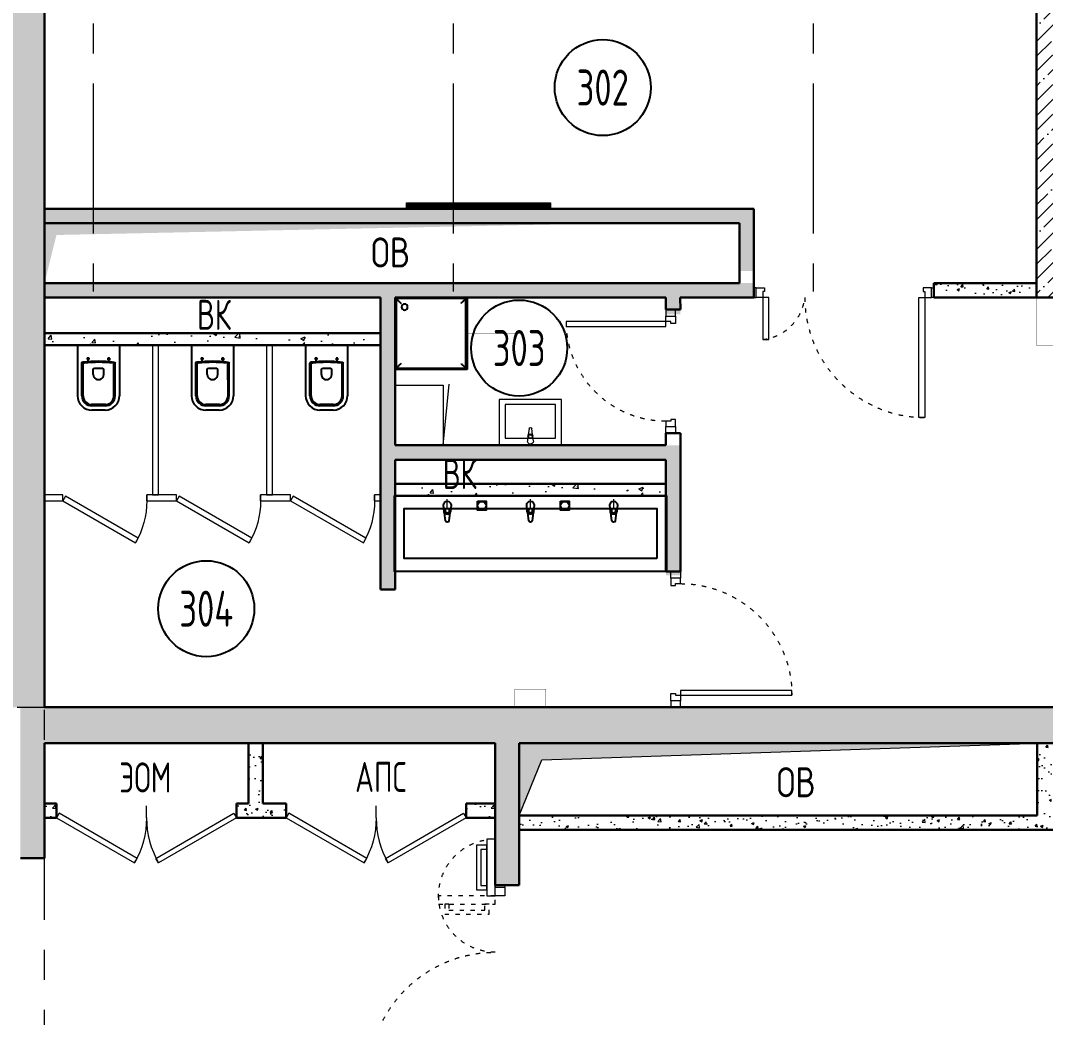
# Model space of a CAD drawing. Header units: millimetres. Extents: x -13407 to 95998, y -2611 to 109495.
# Drawn here: x 16965 to 25505, y 17376 to 25682 of the extents above; entities that cross this region are included whole.
import ezdxf
from ezdxf.enums import TextEntityAlignment as Align

# ---------------------------------------------------------------- set-up
doc = ezdxf.new("R2010")
doc.units = ezdxf.units.MM
for name, pattern in [('ACAD_ISO03W100', [30, 12, -18]), ('ADSK_Скрыто', [6, 3, -3]), ('CENTER', [2, 1.25, -0.25, 0.25, -0.25])]:
    doc.linetypes.add(name, pattern=pattern)
for name, color, linetype, lineweight in [('АР_Двери', 5, 'Continuous', 18), ('АР_Маркер экспликации', 239, 'Continuous', 13), ('АР_Номер помещения', 1, 'Continuous', 25), ('АР_Оси', 193, 'Continuous', 9), ('АР_Перегородки газоблок', 165, 'Continuous', 30), ('АР_Перегородки газоблок_Штрих', 165, 'Continuous', 5), ('АР_Перегородки сантехнические', 216, 'Continuous', 9), ('АР_Помещения_площадь', 19, 'Continuous', 9), ('АР_Сущ Несущая стена', 202, 'Continuous', 30), ('АР_тонкая линия', 250, 'Continuous', 0), ('АР_Шкафы ЭОМ', 1, 'Continuous', 0), ('АР_Штриховка монолит', 250, 'Continuous', 9), ('Спринклеры', 7, 'Continuous', 18), ('ТХ_мебель передв', 250, 'Continuous', 13), ('ТХ_ОСНОВНОЙ', 103, 'Continuous', 25)]:
    doc.layers.add(name, color=color, linetype=linetype, lineweight=lineweight)
for name, color, linetype in [('АР_Отверстия', 251, 'Continuous'), ('ТХ_дозаторы', 7, 'Continuous'), ('ТХ_обор_бытовое', 14, 'Continuous'), ('ТХ_сантехника', 253, 'Continuous')]:
    doc.layers.add(name, color=color, linetype=linetype)
doc.styles.add('ICOCPEUR', font='isocpeur.ttf')
doc.styles.add('ISOCPEUR', font='isocpeur.ttf', dxfattribs={"width": 0.7})
doc.styles.get("Standard").update_dxf_attribs({"font": 'arial.ttf'})
pattern_1 = [(50, (-58072.46, -55205.68), (215.17805, -18.82564), [22.5, -247.5]), (355, (-58072.46, -55205.68), (-41.6254, 225.65764), [18, -198]), (100.45144, (-58054.53, -55207.25), (173.55265, 206.832), [19.12206, -210.34263]), (46.1842, (-58072.46, -55145.68), (320.1724, -49.6558), [33.75, -371.25]), (96.63564, (-58045.78, -55149.82), (280.3986, 292.2356), [28.6831, -315.5141]), (351.18416, (-58072.46, -55145.68), (280.3986, 292.2356), [27, -297]), (21, (-58042.46, -55160.68), (179.07212, -120.78567), [22.5, -247.5]), (326, (-58042.46, -55160.68), (72.9946, 217.545), [18, -198]), (71.45144, (-58027.54, -55170.75), (252.0667, 96.75935), [19.12206, -210.34263]), (37.5, (-58072.46, -55205.68), (3.647957, 99.868156), [0, -195.6, 0, -201, 0, -198.75]), (7.5, (-58072.46, -55205.68), (78.92086, 118.32351), [0, -114.6, 0, -191.1, 0, -75.75]), (327.5, (-58139.36, -55205.68), (160.14673, -6.76646), [0, -75, 0, -234, 0, -310.5]), (317.5, (-58169.36, -55205.68), (174.95585, 30.0315), [0, -97.5, 0, -155.4, 0, -220.5])]

# ---------------------------------------------------------------- blocks, each defined once
blk = doc.blocks.new('*U158')
at = {"color": 253}
for p, q in [((-700, 0), (-700, 50)), ((0, 0), (0, 50))]:
    blk.add_line(p, q, dxfattribs=at)
blk.add_lwpolyline([(0, 0), (-606.2, -350), (-628.1, -312.1), (-21.9, 37.9)], close=True, dxfattribs=at)
blk.add_arc((0, 0), 700, 180, 210, dxfattribs=at)
blk = doc.blocks.new('*U159')
at = {"color": 253}
for p, q in [((-700, 0), (-700, 50)), ((0, 0), (0, 50))]:
    blk.add_line(p, q, dxfattribs=at)
blk.add_lwpolyline([(0, 0), (-606.2, -350), (-628.1, -312.1), (-21.9, 37.9)], close=True, dxfattribs=at)
blk.add_arc((0, 0), 700, 180, 210, dxfattribs=at)
blk = doc.blocks.new('*U160')
at = {"color": 253}
for p, q in [((-700, 0), (-700, 50)), ((0, 0), (0, 50))]:
    blk.add_line(p, q, dxfattribs=at)
blk.add_lwpolyline([(0, 0), (-606.2, -350), (-628.1, -312.1), (-21.9, 37.9)], close=True, dxfattribs=at)
blk.add_arc((0, 0), 700, 180, 210, dxfattribs=at)
blk = doc.blocks.new('Полуторная_на лестницу')
at = {"color": 253}
for points in [[(75, 80), (75, 1080), (124.9, 1080), (124.9, 80)], [(1375.1, 430), (1375.1, 80), (1425, 80), (1425, 430)]]:
    blk.add_lwpolyline(points, close=True, dxfattribs=at)
for points in [[(0, 0), (0, 80), (20, 80), (20, 0), (0, 0)], [(20, 80), (20, 0), (90, 0), (90, 30), (75, 30), (75, 80), (20, 80)], [(1480, 80), (1480, 0), (1410, 0), (1410, 30), (1425, 30), (1425, 80), (1480, 80)], [(1500, 0), (1500, 80), (1480, 80), (1480, 0), (1500, 0)]]:
    blk.add_lwpolyline(points, dxfattribs=at)
at = {"color": 253, "linetype": 'ACAD_ISO03W100', "ltscale": 3}
for centre, radius, start, end in [((75, 80), 1000, 0, 90), ((1465.4, 39.6), 392.5, 95.90754, 174.09246)]:
    blk.add_arc(centre, radius, start, end, dxfattribs=at)
blk = doc.blocks.new('*U319')
at = {"layer": 'АР_Номер помещения', "color": 253}
blk.add_circle((2432.9, -6919.8), 400, dxfattribs=at)
at = {"layer": 'АР_Номер помещения', "color": 253, "style": 'ISOCPEUR', "width": 0.7}
blk.add_attdef('НОМЕР_ПОМЕЩЕНИЯ', text='', height=300, dxfattribs=at).set_placement((2432.9, -6919.8), align=Align.MIDDLE_CENTER)
at = {"layer": 'АР_Помещения_площадь', "color": 253, "lineweight": 30, "width": 0.7, "flags": 104}
blk.add_attdef('ИМЯ_ПОМЕЩЕНИЯ', text='', height=100, dxfattribs=at).set_placement((157.6, 1217.1), align=Align.MIDDLE_CENTER)
blk = doc.blocks.new('*U320')
at = {"layer": 'АР_Номер помещения', "color": 253}
blk.add_circle((-16352.3, 704.6), 400, dxfattribs=at)
at = {"layer": 'АР_Номер помещения', "color": 253, "style": 'ISOCPEUR', "width": 0.7}
blk.add_attdef('НОМЕР_ПОМЕЩЕНИЯ', text='', height=300, dxfattribs=at).set_placement((-16352.3, 704.6), align=Align.MIDDLE_CENTER)
at = {"layer": 'АР_Помещения_площадь', "color": 253, "lineweight": 30, "width": 0.7, "flags": 104}
blk.add_attdef('ИМЯ_ПОМЕЩЕНИЯ', text='', height=100, dxfattribs=at).set_placement((157.6, 1217.1), align=Align.MIDDLE_CENTER)
blk = doc.blocks.new('*U321')
at = {"layer": 'АР_Номер помещения', "color": 253}
blk.add_circle((-21102.5, 2808.6), 400, dxfattribs=at)
at = {"layer": 'АР_Номер помещения', "color": 253, "style": 'ISOCPEUR', "width": 0.7}
blk.add_attdef('НОМЕР_ПОМЕЩЕНИЯ', text='', height=300, dxfattribs=at).set_placement((-21102.5, 2808.6), align=Align.MIDDLE_CENTER)
at = {"layer": 'АР_Помещения_площадь', "color": 253, "lineweight": 30, "width": 0.7, "flags": 104}
blk.add_attdef('ИМЯ_ПОМЕЩЕНИЯ', text='', height=100, dxfattribs=at).set_placement((157.6, 1217.1), align=Align.MIDDLE_CENTER)
blk = doc.blocks.new('*U250')
at = {"color": 253}
for p, q in [((-750, 0), (-750, 100)), ((0, 0), (0, 100))]:
    blk.add_line(p, q, dxfattribs=at)
blk.add_lwpolyline([(0, 0), (-649.5, -375), (-671.4, -337.1), (-21.9, 37.9)], close=True, dxfattribs=at)
blk.add_arc((0, 0), 750, 180, 210, dxfattribs=at)
blk = doc.blocks.new('*U251')
at = {"color": 253}
for p, q in [((-750, 0), (-750, 100)), ((0, 0), (0, 100))]:
    blk.add_line(p, q, dxfattribs=at)
blk.add_lwpolyline([(0, 0), (-649.5, -375), (-671.4, -337.1), (-21.9, 37.9)], close=True, dxfattribs=at)
blk.add_arc((0, 0), 750, 180, 210, dxfattribs=at)
blk = doc.blocks.new('Из_буфера27431')
at = {"color": 253, "linetype": 'Continuous', "lineweight": 5}
for p, q in [((-138.5, 11.1), (-85.6, 17.7)), ((-138.5, 11.1), (-85.6, 17.7)), ((-76.1, 21), (-34.1, 25)), ((-76.1, 21), (-34.1, 25)), ((-59, 13.6), (-73.9, 13.6)), ((-59, 13.6), (-73.9, 13.6)), ((-59, -13.6), (-59, 13.6)), ((-59, -13.6), (-59, 13.6)), ((-85.6, -17.7), (-138.5, -11.1)), ((-85.6, -17.7), (-138.5, -11.1)), ((-34.1, -25), (-76.1, -21)), ((-34.1, -25), (-76.1, -21)), ((-73.9, -13.6), (-59, -13.6)), ((-73.9, -13.6), (-59, -13.6))]:
    blk.add_line(p, q, dxfattribs=at)
for points in [[(0, -260), (-380, -260), (-380, 260), (0, 260)], [(-59, -210), (-339.1, -210), (-339.1, 210), (-59, 210)], [(-59, -210), (-339.1, -210), (-339.1, 210), (-59, 210)]]:
    blk.add_lwpolyline(points, close=True, dxfattribs=at)
for centre, radius, start, end in [((-137.1, 0), 11.2, 97.13892, 262.86108), ((-137.1, 0), 11.2, 97.13892, 262.86108), ((-74.2, 0), 21.1, 122.77103, 237.22897), ((-74.2, 0), 21.1, 122.77103, 237.22897), ((-73.9, 0), 13.6, 90, 270), ((-73.9, 0), 13.6, 90, 270), ((-74.2, 0), 21.1, 95.16961, 122.77103), ((-74.2, 0), 21.1, 95.16961, 122.77103), ((-34.1, 0), 25, 270, 90), ((-34.1, 0), 25, 270, 90), ((-74.2, 0), 21.1, 237.22897, 264.83039), ((-74.2, 0), 21.1, 237.22897, 264.83039)]:
    blk.add_arc(centre, radius, start, end, dxfattribs=at)
blk = doc.blocks.new('унитаз поликлиники')
at = {"color": 253}
for p, q in [((0, 175), (0, -175)), ((0, 175), (420, 175)), ((125.6, 86.7), (99.5, 86.7)), ((112.4, 73.1), (112.4, 100.2)), ((420, 138.7), (149.6, 138.7)), ((420, 129), (156.8, 128.7)), ((191.9, -33.7), (191.9, 33.7)), ((242.4, 43.7), (201.9, 43.7)), ((494, 57.1), (494, -57.1)), ((504, 55), (504, -55)), ((540, 55), (540, -55)), ((112.3, -73), (112.3, -100.1)), ((242.4, -43.7), (201.9, -43.7)), ((125.5, -86.5), (99.4, -86.5)), ((420, -139), (147.9, -138.7)), ((420, -129), (155.2, -128.7)), ((0, -175), (420, -175))]:
    blk.add_line(p, q, dxfattribs=at)
for centre, radius, start, end in [((420, 55), 120, 0, 90), ((420.5, 55.2), 83.5, 359.86187, 90.33349), ((420, 55), 74, 0, 90), ((242.4, 0), 43.7, 270, 90), ((420, -55), 120, 270, 0), ((420, -55), 84, 270, 0), ((420, -55), 74, 270, 358.40182)]:
    blk.add_arc(centre, radius, start, end, dxfattribs=at)
at = {"color": 253, "extrusion": (0, 0, -1)}
for centre, major_axis, ratio, start_param, end_param in [((112.4, 86.8), (3.55, 3.55), 1, 5.504025, 11.78721), ((1158.1, 0), (-731, -726.4), 0.993775, 0.659849, 0.910919), ((984.1, 0), (-23.4, -941.4), 0.89728, 1.422258, 1.677847), ((149.5, 127.3), (-5.6, -10.5), 0.821373, 1.269211, 2.570669), ((154.4, 119.8), (-5.61, -7.72), 0.798093, 1.232924, 2.686723), ((201.9, -33.5), (4.12, -9.49), 0.964797, 0.42926, 1.943413), ((147.9, -127.5), (5.4, -10.4), 0.836443, 0.56114, 1.877577), ((155.2, -117.5), (5.3, -10.4), 0.842984, 0.549902, 1.8819)]:
    blk.add_ellipse(centre, major_axis=major_axis, ratio=ratio, start_param=start_param, end_param=end_param, dxfattribs=at)
at = {"color": 253}
for centre, major_axis, ratio, start_param, end_param in [((201.9, 33.5), (4.12, 9.49), 0.964797, 0.42926, 1.943413), ((112.3, -86.6), (3.54, -3.55), 1, 5.504025, 11.78721)]:
    blk.add_ellipse(centre, major_axis=major_axis, ratio=ratio, start_param=start_param, end_param=end_param, dxfattribs=at)
blk = doc.blocks.new('*U129')
at = {"color": 253}
for p, q in [((-750, 0), (-750, 100)), ((0, 0), (0, 100))]:
    blk.add_line(p, q, dxfattribs=at)
blk.add_lwpolyline([(0, 0), (-649.5, -375), (-671.4, -337.1), (-21.9, 37.9)], close=True, dxfattribs=at)
blk.add_arc((0, 0), 750, 180, 210, dxfattribs=at)
blk = doc.blocks.new('*U130')
at = {"color": 253}
for p, q in [((-750, 0), (-750, 100)), ((0, 0), (0, 100))]:
    blk.add_line(p, q, dxfattribs=at)
blk.add_lwpolyline([(0, 0), (-649.5, -375), (-671.4, -337.1), (-21.9, 37.9)], close=True, dxfattribs=at)
blk.add_arc((0, 0), 750, 180, 210, dxfattribs=at)
blk = doc.blocks.new('*U124')
at = {"color": 253}
for points in [[(-55, -80), (-55, 0), (-115, 0), (-115, -40), (-100, -40), (-100, -80), (-55, -80)], [(0, 0), (0, -80), (-55, -80), (-55, 0), (0, 0)], [(-1130, 0), (-1130, -80), (-1075, -80), (-1075, 0), (-1130, 0)], [(-1075, -80), (-1075, 0), (-1015, 0), (-1015, -40), (-1030, -40), (-1030, -80), (-1075, -80)]]:
    blk.add_lwpolyline(points, dxfattribs=at)
blk.add_lwpolyline([(-100, -80), (-100, -1010), (-140, -1010), (-140, -80)], close=True, dxfattribs=at)
at = {"color": 253, "linetype": 'ACAD_ISO03W100', "ltscale": 3}
blk.add_arc((-100, -80), 930, 180, 270, dxfattribs=at)
blk = doc.blocks.new('*U125')
at = {"color": 253}
blk.add_lwpolyline([(100, 80), (100, 910), (140, 910), (140, 80)], close=True, dxfattribs=at)
for points in [[(0, 0), (0, 80), (55, 80), (55, 0), (0, 0)], [(55, 80), (55, 0), (115, 0), (115, 40), (100, 40), (100, 80), (55, 80)], [(975, 80), (975, 0), (915, 0), (915, 40), (930, 40), (930, 80), (975, 80)], [(1030, 0), (1030, 80), (975, 80), (975, 0), (1030, 0)]]:
    blk.add_lwpolyline(points, dxfattribs=at)
at = {"color": 253, "linetype": 'ACAD_ISO03W100', "ltscale": 3}
blk.add_arc((100, 80), 830, 0, 90, dxfattribs=at)
blk = doc.blocks.new('Из_буфера31843')
at = {"color": 253}
for p, q in [((365.8, 166.1), (359.2, 113.1)), ((394.6, 113.1), (388, 166.1)), ((915.8, 166.1), (909.2, 113.1)), ((944.6, 113.1), (938, 166.1)), ((1465.7, 166.1), (1459.1, 113.1)), ((1494.5, 113.1), (1487.9, 166.1)), ((355.9, 103.6), (351.9, 61.7)), ((363.3, 86.6), (363.3, 101.5)), ((390.5, 86.6), (363.3, 86.6)), ((390.5, 101.5), (390.5, 86.6)), ((401.9, 61.7), (397.9, 103.6)), ((905.9, 103.6), (901.9, 61.7)), ((913.3, 86.6), (913.3, 101.5)), ((940.5, 86.6), (913.3, 86.6)), ((940.5, 101.5), (940.5, 86.6)), ((951.9, 61.7), (947.9, 103.6)), ((1455.8, 103.6), (1451.8, 61.7)), ((1463.2, 86.6), (1463.2, 101.5)), ((1490.4, 86.6), (1463.2, 86.6)), ((1490.4, 101.5), (1490.4, 86.6)), ((1501.8, 61.7), (1497.8, 103.6))]:
    blk.add_line(p, q, dxfattribs=at)
at = {"color": 253, "lineweight": 13, "ltscale": 500}
for p, q in [((376.9, 85), (376.9, 22.5)), ((926.9, 85), (926.9, 22.5)), ((1476.9, 85), (1476.9, 22.5))]:
    blk.add_line(p, q, dxfattribs=at)
at = {"color": 253}
for points in [[(1826.9, 500), (26.9, 500), (26.9, 0), (1826.9, 0)], [(1761.9, 415), (91.9, 415), (91.9, 85), (1761.9, 85)]]:
    blk.add_lwpolyline(points, close=True, dxfattribs=at)
for centre, major_axis, start_param, end_param in [((376.9, 164.7), (-7.91, 7.91), 4.051589, 6.943986), ((926.9, 164.7), (-7.91, 7.91), 4.051589, 6.943986), ((1476.8, 164.7), (-7.91, 7.91), 4.051589, 6.943986), ((376.9, 101.7), (-14.9, -14.9), -1.35736, -0.875625), ((376.9, 101.7), (-14.9, 14.9), 4.498953, 6.496621), ((376.9, 101.5), (-9.62, 9.62), 3.926991, 7.068583), ((376.9, 101.7), (-14.9, 14.9), 4.017217, 4.498953), ((926.9, 101.7), (-14.9, -14.9), -1.35736, -0.875625), ((926.9, 101.7), (-14.9, 14.9), 4.498953, 6.496621), ((926.9, 101.5), (-9.62, 9.62), 3.926991, 7.068583), ((926.9, 101.7), (-14.9, 14.9), 4.017217, 4.498953), ((1476.8, 101.7), (-14.9, -14.9), -1.35736, -0.875625), ((1476.8, 101.7), (-14.9, 14.9), 4.498953, 6.496621), ((1476.8, 101.5), (-9.62, 9.62), 3.926991, 7.068583), ((1476.8, 101.7), (-14.9, 14.9), 4.017217, 4.498953), ((376.9, 61.7), (-17.7, -17.7), -0.785398, 2.356194), ((926.9, 61.7), (-17.7, -17.7), -0.785398, 2.356194), ((1476.8, 61.7), (-17.7, -17.7), -0.785398, 2.356194)]:
    blk.add_ellipse(centre, major_axis=major_axis, ratio=1, start_param=start_param, end_param=end_param, dxfattribs=at)
blk = doc.blocks.new('дв.1700')
at = {"layer": 'АР_Двери', "color": 253}
for points in [[(-87, 0), (-87, -80), (-70, -80), (-70, 0), (-87, 0)], [(-70, -80), (-70, 0), (0, 0), (0, -30), (0, -30), (0, -80), (-70, -80)], [(1596, -80), (1596, 0), (1526, 0), (1526, -30), (1526, -30), (1526, -80), (1596, -80)], [(1613, 0), (1613, -80), (1596, -80), (1596, 0), (1613, 0)]]:
    blk.add_lwpolyline(points, dxfattribs=at)
for points in [[(0, -80), (-692, -876), (-639.2, -921.8), (52.7, -125.8)], [(1997.3, -149.9), (1526, -149.9), (1526, -80), (1997.3, -80)], [(19.9, -163.6), (-606.3, -883.9), (-542.2, -939.6), (84, -219.2)], [(1946.9, -234.7), (1576, -234.7), (1576, -149.9), (1946.9, -149.9)], [(1911.9, -199.7), (1611, -199.7), (1611, -149.9), (1911.9, -149.9)], [(-3, -190), (-583.3, -857.5), (-545.7, -890.2), (34.6, -222.7)]]:
    blk.add_lwpolyline(points, close=True, dxfattribs=at)
at = {"layer": 'АР_Двери', "color": 253, "linetype": 'ACAD_ISO03W100', "ltscale": 3}
for points in [[(0, -80), (0, -1134.7), (69.9, -1134.7), (69.9, -80)], [(1456.1, -551.3), (1456.1, -80), (1526, -80), (1526, -551.3)]]:
    blk.add_lwpolyline(points, close=True, dxfattribs=at)
for points in [[(69.9, -1049.5), (69.9, -1084.5), (154.7, -1084.5), (154.7, -130), (69.9, -130), (69.9, -165)], [(69.9, -1049.5), (119.7, -1049.5), (119.7, -165), (69.9, -165)], [(1456.1, -465.9), (1456.1, -500.9), (1371.3, -500.9), (1371.3, -130), (1456.1, -130), (1456.1, -165)], [(1456.1, -465.9), (1406.3, -465.9), (1406.3, -165), (1456.1, -165)]]:
    blk.add_lwpolyline(points, dxfattribs=at)
for centre, radius, start, end in [((0, -80), 1054.7, 228.99999, 0), ((1526, -80), 471.3, 180, 351.4758)]:
    blk.add_arc(centre, radius, start, end, dxfattribs=at)
blk = doc.blocks.new('Из_буфера30949')
at = {"color": 253}
for p, q in [((-600, 0), (-600, 600)), ((-600, 600), (0, 600)), ((0, 600), (0, 0)), ((-590, 590), (-590, 10)), ((-10, 590), (-590, 590)), ((-10, 10), (-10, 590)), ((0, 0), (-600, 0)), ((-590, 10), (-10, 10))]:
    blk.add_line(p, q, dxfattribs=at)
for start, end in [(90, 270), (270, 90)]:
    blk.add_arc((-80, 80), 25, start, end, dxfattribs=at)
for points, knots in [([(-550, 550), (-553.5, 553.6), (-558.7, 558.7), (-565.4, 565.3), (-569.3, 569.3), (-572.2, 572.2), (-575.1, 575.1), (-577.7, 577.7), (-580.1, 580.1), (-582.3, 582.3), (-584.7, 584.7), (-587.1, 587.1), (-589.3, 589.3), (-590, 590), (-590, 590)], [0, 0, 0, 0, 0.166667, 0.25, 0.333333, 0.375, 0.416667, 0.5, 0.541667, 0.583333, 0.666667, 0.75, 0.833333, 1, 1, 1, 1]), ([(-50, 550), (-46.4, 553.5), (-41.3, 558.7), (-34.7, 565.4), (-30.7, 569.3), (-27.8, 572.2), (-24.9, 575.1), (-22.3, 577.7), (-19.9, 580.1), (-17.7, 582.3), (-15.3, 584.7), (-12.9, 587.1), (-10.7, 589.3), (-10, 590), (-10, 590)], [0, 0, 0, 0, 0.166667, 0.25, 0.333333, 0.375, 0.416667, 0.5, 0.541667, 0.583333, 0.666667, 0.75, 0.833333, 1, 1, 1, 1]), ([(-550, 50), (-553.6, 46.5), (-558.7, 41.3), (-565.3, 34.6), (-569.3, 30.7), (-572.2, 27.8), (-575.1, 24.9), (-577.7, 22.3), (-580.1, 19.9), (-582.3, 17.7), (-584.7, 15.3), (-587.1, 12.9), (-589.3, 10.7), (-590, 10), (-590, 10)], [0, 0, 0, 0, 0.166667, 0.25, 0.333333, 0.375, 0.416667, 0.5, 0.541667, 0.583333, 0.666667, 0.75, 0.833333, 1, 1, 1, 1]), ([(-10, 10), (-10, 10), (-10.7, 10.7), (-12.9, 12.9), (-15.3, 15.3), (-17.7, 17.7), (-19.9, 19.9), (-22.3, 22.3), (-24.9, 24.9), (-27.8, 27.8), (-30.7, 30.7), (-34.6, 34.7), (-41.3, 41.3), (-46.5, 46.4), (-50, 50)], [-1, -1, -1, -1, -0.833333, -0.75, -0.666667, -0.583333, -0.541667, -0.5, -0.416667, -0.375, -0.333333, -0.25, -0.166667, 0, 0, 0, 0])]:
    blk.add_open_spline(points, degree=3, knots=knots, dxfattribs=at)
blk = doc.blocks.new('A$C3da1b1ea')
at = {"color": 253, "lineweight": 0}
blk.add_lwpolyline([(0, 0), (50, 0), (50, -1200), (0, -1200), (0, 0)], dxfattribs=at)
blk = doc.blocks.new('У101')
at = {"layer": 'ТХ_мебель передв', "color": 253, "const_width": 2}
blk.add_lwpolyline([(341447.9, -227857.8), (342147.9, -227857.8), (342147.9, -228257.8), (341447.9, -228257.8)], close=True, dxfattribs=at)
blk = doc.blocks.new('Шкаф для ПУИ 500х400')
at = {"color": 253}
blk.add_line((400, 0), (450, -510), dxfattribs=at)
blk.add_lwpolyline([(400, -500), (400, 0), (0, 0), (0, -500)], close=True, dxfattribs=at)
blk = doc.blocks.new('У226')
at = {"color": 253, "ltscale": 0.1, "const_width": 2}
blk.add_lwpolyline([(291837.1, -218416.9), (292137.1, -218416.9), (292137.1, -218816.9), (291837.1, -218816.9)], close=True, dxfattribs=at)
blk = doc.blocks.new('У240')
at = {"layer": 'ТХ_обор_бытовое', "color": 253, "lineweight": 0, "ltscale": 100, "transparency": 33554687, "const_width": 2}
blk.add_lwpolyline([(259065, 2931.5), (259065, 3191.5), (259215, 3191.5), (259215, 2931.5)], close=True, dxfattribs=at)
blk = doc.blocks.new('A$C500e89c7')
at = {"color": 253, "ltscale": 100}
blk.add_circle((-36.5, 37.3), 35.3, dxfattribs=at)
at = {"layer": 'ТХ_дозаторы', "color": 253, "ltscale": 100}
blk.add_lwpolyline([(-73, 74.7), (0, 74.7), (0, 0), (-73, 0)], close=True, dxfattribs=at)

msp = doc.modelspace()

# ---------------------------------------------------------------- hatches: boundary and pattern name
at = {"layer": 'АР_Перегородки газоблок_Штрих', "ltscale": 100}
h = msp.add_hatch(dxfattribs=at)
h.set_pattern_fill('AR-CONC', color=253, scale=30)
h.set_pattern_definition([(50, (-58072.46, -55105.68), (215.17805, -18.82564), [22.5, -247.5]), (355, (-58072.46, -55105.68), (-41.6254, 225.65764), [18, -198]), (100.45144, (-58054.53, -55107.25), (173.55265, 206.832), [19.12206, -210.34263]), (46.1842, (-58072.46, -55045.68), (320.1724, -49.6558), [33.75, -371.25]), (96.63564, (-58045.78, -55049.82), (280.3986, 292.2356), [28.6831, -315.5141]), (351.18416, (-58072.46, -55045.68), (280.3986, 292.2356), [27, -297]), (21, (-58042.46, -55060.68), (179.07212, -120.78567), [22.5, -247.5]), (326, (-58042.46, -55060.68), (72.9946, 217.545), [18, -198]), (71.45144, (-58027.54, -55070.75), (252.0667, 96.75935), [19.12206, -210.34263]), (37.5, (-58072.46, -55105.68), (3.647957, 99.868156), [0, -195.6, 0, -201, 0, -198.75]), (7.5, (-58072.46, -55105.68), (78.92086, 118.32351), [0, -114.6, 0, -191.1, 0, -75.75]), (327.5, (-58139.36, -55105.68), (160.14673, -6.76646), [0, -75, 0, -234, 0, -310.5]), (317.5, (-58169.36, -55105.68), (174.95585, 30.0315), [0, -97.5, 0, -155.4, 0, -220.5])])
h.paths.add_polyline_path([(23074.5, 24112.8), (17569.9, 24112.8), (17569.9, 23992.8), (22954.5, 23992.8), (22954.5, 23594.6), (23074.5, 23594.6)])
h.paths.add_polyline_path([(17569.9, 24112.8), (17165, 24112.8), (17165, 23992.8), (17569.9, 23992.8)])
h = msp.add_hatch(dxfattribs=at)
h.set_pattern_fill('AR-CONC', color=253, scale=30)
h.set_pattern_definition(pattern_1)
h.paths.add_polyline_path([(22462.3, 22143), (20085.3, 22143), (20085.3, 23374.6), (22342.4, 23374.6), (22342.7, 23234.2), (22462.7, 23234.5), (22462.4, 23374.6), (23074.5, 23374.6), (23074.6, 23494.6), (17317.7, 23494.7), (17165, 23494.7), (17165, 23374.8), (19965.3, 23374.6), (19965.3, 20940.7), (20080.5, 20940.7), (20085.3, 20945.6), (20085.3, 22023), (22342.3, 22023), (22342.7, 21060), (22462.7, 21060)])
h = msp.add_hatch(dxfattribs=at)
h.set_pattern_fill('AR-CONC', color=253, scale=30)
h.set_pattern_definition(pattern_1)
h.paths.add_polyline_path([(25430, 23494.6), (24574.5, 23494.6), (24574.5, 23374.6), (25430, 23374.6)])
h = msp.add_hatch(dxfattribs=at)
h.set_pattern_fill('AR-CONC', color=253, scale=2)
h.set_pattern_definition([(50, (-462934.4, -147373.54), (364.36934, -31.87817), [38.1, -419.1]), (355, (-462934.4, -147373.54), (-70.48684, 382.1137), [30.48, -335.28117]), (100.451445, (-462904.04, -147376.2), (293.8825, 350.2355), [32.38002, -356.1805]), (46.1842, (-462934.4, -147271.94), (542.1581, -84.08466), [57.15, -628.65]), (96.63556, (-462889.2, -147278.95), (474.80827, 494.85225), [48.57005, -534.2712]), (351.18415, (-462934.4, -147271.94), (474.80827, 494.85225), [45.71993, -502.91946]), (21, (-462883.6, -147297.34), (303.22878, -204.5304), [38.1, -419.1]), (326, (-462883.6, -147297.34), (123.60406, 368.37593), [30.48, -335.28]), (71.451445, (-462858.33, -147314.4), (426.83284, 163.84554), [32.38002, -356.17988]), (37.5, (-462934.4, -147373.54), (6.177207, 169.110078), [0, -331.216, 0, -340.36, 0, -336.55]), (7.5, (-462934.4, -147373.54), (133.639325, 200.36115), [0, -194.056, 0, -323.596, 0, -128.27]), (327.5, (-463047.68, -147373.54), (271.18119, -11.457488), [0, -127, 0, -396.24, 0, -525.78]), (317.5, (-463098.48, -147373.54), (296.25836, 50.85298), [0, -165.1, 0, -263.144, 0, -373.38])])
h.paths.add_polyline_path([(19965.3, 23076), (17165, 23075.8), (17165, 22975.8), (19965.3, 22976)])
h = msp.add_hatch(dxfattribs=at)
h.set_pattern_fill('AR-CONC', color=253, scale=2)
h.set_pattern_definition([(50, (-460117.44, -148626.68), (364.36934, -31.87817), [38.1, -419.1]), (355, (-460117.44, -148626.7), (-70.48684, 382.1137), [30.48, -335.28117]), (100.451445, (-460087.08, -148629.34), (293.8825, 350.2355), [32.38002, -356.1805]), (46.1842, (-460117.44, -148525.1), (542.1581, -84.08466), [57.15, -628.65]), (96.63556, (-460072.26, -148532.1), (474.80827, 494.85225), [48.57005, -534.2712]), (351.18415, (-460117.44, -148525.1), (474.80827, 494.85225), [45.71993, -502.91946]), (21, (-460066.64, -148550.48), (303.22878, -204.5304), [38.1, -419.1]), (326, (-460066.64, -148550.5), (123.60406, 368.37593), [30.48, -335.28]), (71.451445, (-460041.37, -148567.53), (426.83284, 163.84554), [32.38002, -356.17988]), (37.5, (-460117.44, -148626.68), (6.177207, 169.110078), [0, -331.216, 0, -340.36, 0, -336.55]), (7.5, (-460117.44, -148626.68), (133.639325, 200.36115), [0, -194.056, 0, -323.596, 0, -128.27]), (327.5, (-460230.73, -148626.68), (271.18119, -11.457488), [0, -127, 0, -396.24, 0, -525.78]), (317.5, (-460281.53, -148626.68), (296.25836, 50.85298), [0, -165.1, 0, -263.144, 0, -373.38])])
h.paths.add_polyline_path([(22342.4, 21822.9), (20085.3, 21822.7), (20085.3, 21722.7), (22342.5, 21722.9)])
h = msp.add_hatch(dxfattribs=at)
h.set_pattern_fill('AR-CONC', color=253, scale=30)
h.set_pattern_definition(pattern_1)
h.paths.add_polyline_path([(19178.4, 19158.8), (18985, 19158.8), (18985, 19660), (18865, 19660), (18865, 19158.8), (18765.1, 19158.8), (18764.9, 19038.8), (19178.1, 19038.8)])
h = msp.add_hatch(dxfattribs=at)
h.set_pattern_fill('AR-CONC', color=253, scale=30)
h.set_pattern_definition(pattern_1)
h.paths.add_polyline_path([(25555, 19058.8), (25555, 19158.8), (25555, 19660), (25435, 19660), (25435, 19058.8), (21120.1, 19058.8), (21120, 18938.8), (25925, 18938.8), (25925, 19660), (25805, 19660), (25805, 19058.8)])
h = msp.add_hatch(dxfattribs=at)
h.set_pattern_fill('AR-CONC', color=253, scale=30)
h.set_pattern_definition(pattern_1)
h.paths.add_polyline_path([(17265, 19158.8), (17165, 19158.8), (17165, 19038.8), (17265, 19038.8)])
h = msp.add_hatch(dxfattribs=at)
h.set_pattern_fill('AR-CONC', color=253, scale=30)
h.set_pattern_definition([(50, (-54417.46, -55205.68), (215.17805, -18.82564), [22.5, -247.5]), (355, (-54417.46, -55205.68), (-41.6254, 225.65764), [18, -198]), (100.45144, (-54399.53, -55207.25), (173.55265, 206.832), [19.12206, -210.34263]), (46.1842, (-54417.46, -55145.68), (320.1724, -49.6558), [33.75, -371.25]), (96.63564, (-54390.78, -55149.82), (280.3986, 292.2356), [28.6831, -315.5141]), (351.18416, (-54417.46, -55145.68), (280.3986, 292.2356), [27, -297]), (21, (-54387.46, -55160.68), (179.07212, -120.78567), [22.5, -247.5]), (326, (-54387.46, -55160.68), (72.9946, 217.545), [18, -198]), (71.45144, (-54372.54, -55170.75), (252.0667, 96.75935), [19.12206, -210.34263]), (37.5, (-54417.46, -55205.68), (3.647957, 99.868156), [0, -195.6, 0, -201, 0, -198.75]), (7.5, (-54417.46, -55205.68), (78.92086, 118.32351), [0, -114.6, 0, -191.1, 0, -75.75]), (327.5, (-54484.36, -55205.68), (160.14673, -6.76646), [0, -75, 0, -234, 0, -310.5]), (317.5, (-54514.36, -55205.68), (174.95585, 30.0315), [0, -97.5, 0, -155.4, 0, -220.5])])
h.paths.add_polyline_path([(20920, 19158.8), (20678.2, 19158.8), (20678.2, 19038.8), (20920, 19038.8)])
at = {"layer": 'АР_Штриховка монолит', "ltscale": 100}
h = msp.add_hatch(dxfattribs=at)
h.set_pattern_fill('ANSI35', color=253, scale=700)
h.set_pattern_definition([(45, (-951587.81, 109999.9), (-123.743687, 123.743687), []), (45, (-951464.07, 109999.9), (-123.743687, 123.743687), [218.75, -43.75, 0, -43.75])])
h.paths.add_polyline_path([(51365, 31445), (16865, 31445), (16865, 27480), (16865, 27280), (16865, 19960), (16965, 19960), (16965, 18702.5), (17165, 18702.5), (17165, 19660), (20920, 19660), (20920, 18477.5), (21120, 18477.5), (21120, 19660), (31817, 19660), (31817, 19960), (17165, 19960), (17165, 31145), (51365, 31145)])
h = msp.add_hatch(dxfattribs=at)
h.set_pattern_fill('ANSI35', color=253, scale=700)
h.set_pattern_definition([(45, (-948772.81, 121934.54), (-123.743687, 123.743687), []), (45, (-948649.07, 121934.54), (-123.743687, 123.743687), [218.75, -43.75, 0, -43.75])])
h.paths.add_polyline_path([(25730, 31145), (25430, 31145), (25430, 23374.6), (25730, 23374.6)])
at = {"layer": 'Спринклеры', "linetype": 'ADSK_Скрыто', "lineweight": 9}
msp.add_hatch(color=253, dxfattribs=at).paths.add_polyline_path([(17165, 23494.7), (17265, 23894.7), (21965, 23994.7), (17165, 23994.7)])
at = {"layer": 'Спринклеры', "ltscale": 100}
msp.add_hatch(color=253, dxfattribs=at).paths.add_polyline_path([(25455, 19660), (21120, 19660), (21120, 19058.8), (21308.7, 19522.3)])

# ---------------------------------------------------------------- linework, layer by layer
at = {"layer": 'АР_Оси', "color": 253, "linetype": 'CENTER', "ltscale": 1000}
for p, q in [((17569.9, 79157.5), (17569.9, 23425.1)), ((20569.9, 79157.5), (20569.9, 23425.1)), ((23569.9, 79157.5), (23569.9, 23425.1)), ((17165, -1811.3), (17165, 32496.2)), ((-12563.8, 19960), (71033.4, 19960))]:
    msp.add_line(p, q, dxfattribs=at)
at = {"layer": 'АР_Перегородки газоблок', "color": 253, "ltscale": 100}
for p, q in [((23074.5, 24112.8), (23074.5, 23494.6)), ((22954.5, 23494.6), (22954.5, 23992.8)), ((25435, 19660), (25435, 19058.8)), ((25435, 19058.8), (21120, 19058.8)), ((25925, 18938.8), (21120, 18938.8))]:
    msp.add_line(p, q, dxfattribs=at)
for points in [[(17165, 24112.8), (23074.5, 24112.8)], [(22954.5, 23992.8), (17165, 23992.8)], [(17165, 23494.6), (22954.5, 23494.6)], [(23074.5, 23494.6), (23074.5, 23374.6)], [(24574.5, 23374.6), (24574.5, 23494.6)], [(24574.5, 23494.6), (25430, 23494.6)], [(17165, 23374.6), (19965.3, 23374.6)], [(19965.3, 20940.7), (19965.3, 23374.6)], [(20085.3, 23374.7), (22342.4, 23374.7)], [(20085.3, 23374.6), (20085.3, 22143)], [(22342.7, 23273), (22342.4, 23374.6)], [(22462.4, 23374.6), (23074.5, 23374.6)], [(22462.4, 23374.6), (22462.7, 23273.3)], [(24574.5, 23374.6), (25430, 23374.6)], [(22462.7, 23273.3), (22342.7, 23273)], [(17165, 23075.8), (19965.3, 23075.8)], [(19965.3, 22975.8), (17165, 22975.8)], [(22342.4, 22143), (22342.3, 22243), (22462.7, 22243)], [(22462.7, 22243), (22462.7, 21090)], [(20085.3, 22143), (22342.4, 22143)], [(20085.3, 22023), (20085.3, 20940.7)], [(20085.3, 22023), (22342.3, 22023)], [(22342.7, 21090), (22342.4, 22023)], [(20085.3, 21822.7), (22342.4, 21822.9)], [(22342.5, 21722.9), (20085.3, 21722.7)], [(22462.7, 21090), (22342.7, 21090)], [(20085.3, 20940.7), (19965.3, 20940.7)], [(18865, 19660), (18865, 19158.8)], [(18985, 19660), (18985, 19158.8)], [(17165, 19158.8), (17265, 19158.8)], [(17265, 19158.8), (17265, 19038.8)], [(18765, 19158.8), (18865, 19158.8)], [(19178.2, 19158.8), (19178.2, 19038.8), (18765, 19038.8)], [(18765, 19158.8), (18765, 19038.8)], [(18985, 19158.8), (19178.2, 19158.8)], [(20678.2, 19158.8), (20920, 19158.8)], [(20920, 19038.8), (20678.2, 19038.8), (20678.2, 19158.8)], [(17265, 19038.8), (17165, 19038.8)]]:
    msp.add_lwpolyline(points, dxfattribs=at)
at = {"layer": 'АР_Перегородки сантехнические', "color": 253, "lineweight": 0}
for points in [[(18115, 22975.8), (18065, 22975.8), (18065, 21730.8), (18115, 21730.8)], [(19065.3, 22975.8), (19015.3, 22975.8), (19015.3, 21730.8), (19065.3, 21730.8)], [(17316.8, 21680.8), (17316.8, 21730.8), (17165, 21730.8), (17165, 21680.8)], [(18265.3, 21680.8), (18265.3, 21730.8), (18016.8, 21730.8), (18016.8, 21680.8)], [(19215.3, 21680.8), (19215.3, 21730.8), (18965.3, 21730.8), (18965.3, 21680.8)], [(19965.3, 21680.8), (19965.3, 21730.8), (19915.3, 21730.8), (19915.3, 21680.8)]]:
    msp.add_lwpolyline(points, close=True, dxfattribs=at)
at = {"layer": 'АР_Сущ Несущая стена', "color": 253, "ltscale": 100}
for p, q in [((17165, 31145), (17165, 19960)), ((25430, 31145), (25430, 23374.6)), ((25430, 23374.6), (25730, 23374.6)), ((17165, 19960), (31817, 19960)), ((17165, 19660), (17165, 18702.5)), ((17165, 19660), (20920, 19660)), ((20920, 19660), (20920, 18477.5)), ((21120, 19660), (31817, 19660)), ((21120, 19660), (21120, 18477.5)), ((16965, 18702.5), (17165, 18702.5)), ((20920, 18477.5), (21120, 18477.5)), ((20920, 18477.5), (21120, 18477.5))]:
    msp.add_line(p, q, dxfattribs=at)
at = {"layer": 'АР_тонкая линия', "color": 253, "ltscale": 100}
msp.add_lwpolyline([(21120, 19058.8), (21308.7, 19522.3), (25455, 19660)], dxfattribs=at)
at = {"layer": 'ТХ_мебель передв', "color": 253, "const_width": 50}
msp.add_lwpolyline([(21380.1, 24137.8), (20180.1, 24137.8)], dxfattribs=at)

# ---------------------------------------------------------------- block references
at = {"layer": 'АР_Двери', "color": 253, "rotation": 180}
msp.add_blockref('Полуторная_на лестницу', (24574.5, 23454.6), dxfattribs=at)
at = {"layer": 'АР_Двери', "color": 253, "xscale": -1}
for name, p, rotation in [('*U125', (22422.7, 23273), 90), ('*U124', (22382.7, 19960), 90), ('дв.1700', (21000, 16864.5), 270)]:
    msp.add_blockref(name, p, dxfattribs=dict(at, rotation=rotation))
at = {"layer": 'АР_Двери', "color": 253, "lineweight": 30, "xscale": -1}
for name, p in [('*U160', (17316.8, 21680.8)), ('*U159', (18265.3, 21680.8)), ('*U158', (19215.3, 21680.8))]:
    msp.add_blockref(name, p, dxfattribs=at)
at = {"layer": 'АР_Двери', "color": 253, "xscale": -1}
for name, p in [('*U251', (17265, 19038.8)), ('*U130', (19178.2, 19038.8))]:
    msp.add_blockref(name, p, dxfattribs=at)
at = {"layer": 'АР_Двери', "color": 253}
for name, p in [('*U250', (18765, 19038.8)), ('*U129', (20678.2, 19038.8))]:
    msp.add_blockref(name, p, dxfattribs=at)
at = {"layer": 'АР_Маркер экспликации', "color": 253}
ref = msp.add_blockref('*U319', (19383.1, 32042.6), dxfattribs=at)
ref.add_attrib('НОМЕР_ПОМЕЩЕНИЯ', '302', dxfattribs={"layer": 'АР_Номер помещения', "color": 253, "height": 300, "style": 'ISOCPEUR', "width": 0.7}).set_placement((21816, 25122.8), align=Align.MIDDLE_CENTER)
ref = msp.add_blockref('*U321', (42222.5, 20144.2), dxfattribs=at)
ref.add_attrib('НОМЕР_ПОМЕЩЕНИЯ', '303', dxfattribs={"layer": 'АР_Номер помещения', "color": 253, "height": 300, "style": 'ISOCPEUR', "width": 0.7}).set_placement((21120, 22952.8), align=Align.MIDDLE_CENTER)
ref = msp.add_blockref('*U320', (34865.3, 20076.7), dxfattribs=at)
ref.add_attrib('НОМЕР_ПОМЕЩЕНИЯ', '304', dxfattribs={"layer": 'АР_Номер помещения', "color": 253, "height": 300, "style": 'ISOCPEUR', "width": 0.7}).set_placement((18513, 20781.3), align=Align.MIDDLE_CENTER)
at = {"layer": 'ТХ_дозаторы', "color": 253, "ltscale": 100}
for p in [(20844.9, 21602.5), (21536.2, 21602.5)]:
    msp.add_blockref('A$C500e89c7', p, dxfattribs=at)
at = {"layer": 'ТХ_мебель передв', "color": 253, "lineweight": 0, "rotation": 90}
msp.add_blockref('A$C3da1b1ea', (20180.1, 24112.8), dxfattribs=at)
at = {"layer": 'ТХ_мебель передв', "color": 253, "rotation": 270}
msp.add_blockref('У226', (239502.2, 315211.7), dxfattribs=at)
at = {"layer": 'ТХ_мебель передв', "color": 253, "xscale": -1, "rotation": 180}
msp.add_blockref('Шкаф для ПУИ 500х400', (20085.3, 22143), dxfattribs=at)
at = {"layer": 'ТХ_ОСНОВНОЙ', "color": 253}
msp.add_blockref('У101', (-316017.9, 251232.4), dxfattribs=at)
at = {"layer": 'ТХ_ОСНОВНОЙ', "color": 253, "rotation": 90}
msp.add_blockref('У240', (24274.4, -239104.9), dxfattribs=at)
at = {"layer": 'ТХ_сантехника', "color": 253, "ltscale": 75, "rotation": 180}
msp.add_blockref('Из_буфера30949', (20085.3, 23374.6), dxfattribs=at)
at = {"layer": 'ТХ_сантехника', "color": 253, "rotation": 270}
for p in [(17615, 22975.8), (17615, 22975.8), (18565, 22975.8), (18565, 22975.8), (19515.3, 22975.8), (19515.3, 22975.8)]:
    msp.add_blockref('унитаз поликлиники', p, dxfattribs=at)
at = {"layer": 'ТХ_сантехника', "color": 253, "ltscale": 100, "xscale": -1, "rotation": 90}
msp.add_blockref('Из_буфера27431', (21213.8, 22143), dxfattribs=at)
at = {"layer": 'ТХ_сантехника', "color": 253, "xscale": -1.260271784328809, "yscale": 1.260271784328809, "zscale": 1.260271784328809, "rotation": 180}
msp.add_blockref('Из_буфера31843', (20045.8, 21722.7), dxfattribs=at)

# ---------------------------------------------------------------- texts
at = {"layer": 'АР_Отверстия', "color": 253, "ltscale": 100, "char_height": 250, "attachment_point": 5, "line_spacing_factor": 0.7, "style": 'ICOCPEUR'}
for s, insert in [('\\A1;{\\W0.8;ОВ}', (20047.1, 23749)), ('\\A1;{\\W0.7;ВК}', (18577.2, 23229.4)), ('\\A1;{\\W0.7;ВК}', (20624.3, 21903.5)), ('\\A1;{\\W0.8;ОВ}', (23425.8, 19335.6))]:
    msp.add_mtext(s, dxfattribs=dict(at, insert=insert))
at = {"layer": 'АР_Шкафы ЭОМ', "color": 253, "ltscale": 100, "char_height": 250, "attachment_point": 5, "style": 'ICOCPEUR'}
for s, insert in [('\\A1;{\\W0.7;ЭОМ}', (18005.4, 19375.3)), ('\\A1;{\\W0.7;АПС}', (19967.8, 19379.4))]:
    msp.add_mtext(s, dxfattribs=dict(at, insert=insert))

doc.saveas('drawing.dxf')
